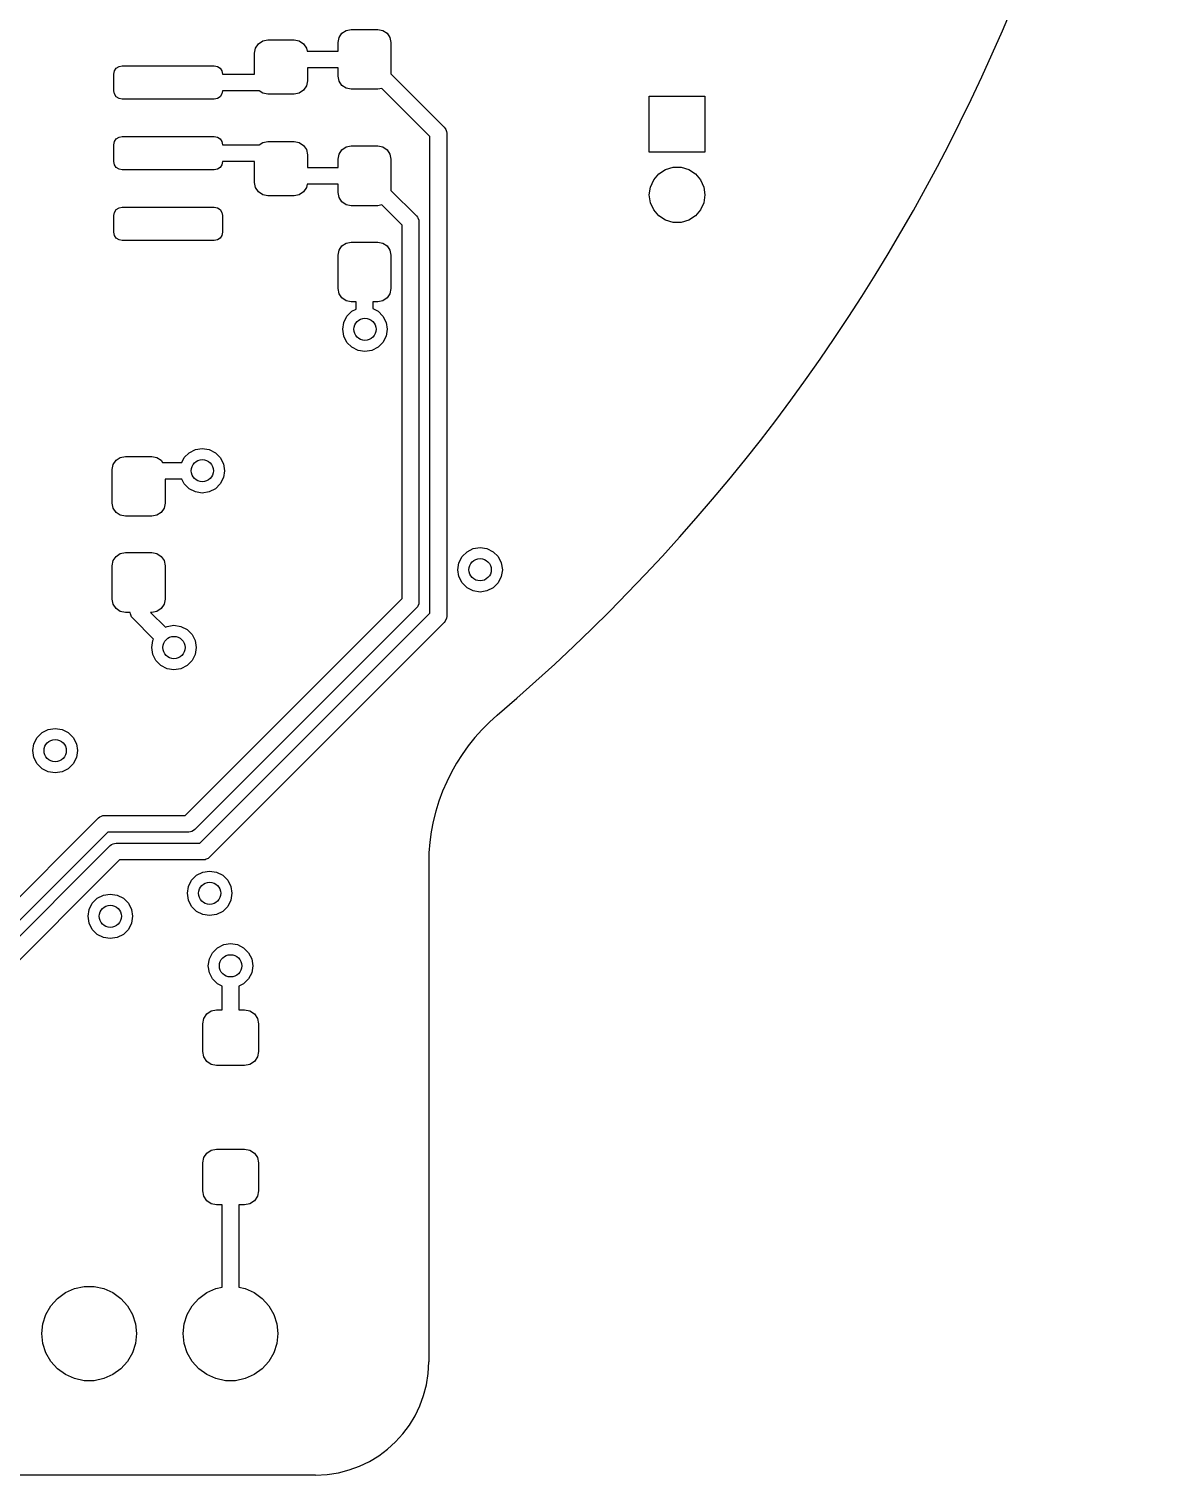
# Model space of a CAD drawing. Extents: x 116 to 183, y -110.2 to -37.6.
# Drawn here: x 162.75 to 182.95, y -110.24 to -84.27 of the extents above; entities that cross this region are included whole.
import ezdxf

# ---------------------------------------------------------------- set-up
doc = ezdxf.new("R2010")
doc.units = 0
doc.layers.add('BLACK', color=7, linetype='CONTINUOUS')

msp = doc.modelspace()

# ---------------------------------------------------------------- linework, layer by layer
at = {"layer": 'BLACK', "linetype": 'CONTINUOUS'}
for p, q in [((168.318079, -84.424613), (168.369562, -84.347562)), ((168.369562, -84.347562), (168.446613, -84.296079)), ((168.446613, -84.296079), (168.5375, -84.278)), ((168.5375, -84.278), (169.0125, -84.278)), ((169.0125, -84.278), (169.103387, -84.296079)), ((169.103387, -84.296079), (169.180438, -84.347562)), ((169.180438, -84.347562), (169.231921, -84.424613)), ((166.8, -84.7025), (166.818079, -84.611613)), ((166.818079, -84.611613), (166.869562, -84.534562)), ((166.869562, -84.534562), (166.946613, -84.483079)), ((166.946613, -84.483079), (167.0375, -84.465)), ((167.0375, -84.465), (167.5125, -84.465)), ((167.5125, -84.465), (167.603387, -84.483079)), ((167.603387, -84.483079), (167.680438, -84.534562)), ((167.680438, -84.534562), (167.731921, -84.611613)), ((167.731921, -84.611613), (167.74264, -84.6655)), ((168.3, -84.5155), (168.318079, -84.424613)), ((168.3, -84.6655), (168.3, -84.5155)), ((169.231921, -84.424613), (169.25, -84.5155)), ((169.25, -84.5155), (169.25, -85.078368)), ((166.8, -85.08), (166.8, -84.7025)), ((167.74264, -84.6655), (168.3, -84.6655)), ((164.275, -85.08), (164.286418, -85.022597)), ((164.275, -85.38), (164.275, -85.08)), ((164.286418, -85.022597), (164.318934, -84.973934)), ((164.318934, -84.973934), (164.367597, -84.941418)), ((164.367597, -84.941418), (164.425, -84.93)), ((164.425, -84.93), (166.075, -84.93)), ((166.075, -84.93), (166.132403, -84.941418)), ((166.132403, -84.941418), (166.181066, -84.973934)), ((166.181066, -84.973934), (166.213582, -85.022597)), ((166.213582, -85.022597), (166.225, -85.08)), ((166.225, -85.08), (166.8, -85.08)), ((168.3, -84.9655), (167.75, -84.9655)), ((167.75, -84.9655), (167.75, -85.2025)), ((168.3, -85.1155), (168.3, -84.9655)), ((168.318079, -85.206387), (168.3, -85.1155)), ((169.25, -85.078368), (170.206066, -86.034434)), ((164.286418, -85.437403), (164.275, -85.38)), ((166.225, -85.38), (166.213582, -85.437403)), ((166.883873, -85.38), (166.225, -85.38)), ((166.946613, -85.421921), (166.883873, -85.38)), ((167.0375, -85.44), (166.946613, -85.421921)), ((167.603387, -85.421921), (167.5125, -85.44)), ((167.680438, -85.370438), (167.603387, -85.421921)), ((167.731921, -85.293387), (167.680438, -85.370438)), ((167.75, -85.2025), (167.731921, -85.293387)), ((168.369562, -85.283438), (168.318079, -85.206387)), ((168.446613, -85.334921), (168.369562, -85.283438)), ((168.5375, -85.353), (168.446613, -85.334921)), ((169.0125, -85.353), (168.5375, -85.353)), ((169.085789, -85.338421), (169.0125, -85.353)), ((169.95, -86.202632), (169.085789, -85.338421)), ((164.318934, -85.486066), (164.286418, -85.437403)), ((164.367597, -85.518582), (164.318934, -85.486066)), ((164.425, -85.53), (164.367597, -85.518582)), ((166.075, -85.53), (164.425, -85.53)), ((166.132403, -85.518582), (166.075, -85.53)), ((166.181066, -85.486066), (166.132403, -85.518582)), ((166.213582, -85.437403), (166.181066, -85.486066)), ((167.5125, -85.44), (167.0375, -85.44)), ((173.887, -86.479), (173.887, -85.479)), ((173.887, -85.479), (174.887, -85.479)), ((174.887, -85.479), (174.887, -86.479)), ((164.367597, -86.211418), (164.425, -86.2)), ((164.425, -86.2), (166.075, -86.2)), ((166.075, -86.2), (166.132403, -86.211418)), ((169.95, -94.759868), (169.95, -86.202632)), ((170.206066, -86.034434), (170.224721, -86.057165)), ((170.224721, -86.057165), (170.232108, -86.075)), ((170.232108, -86.075), (170.247118, -86.111236)), ((170.247118, -86.111236), (170.25, -86.1405)), ((170.25, -86.1405), (170.25, -94.822)), ((164.275, -86.35), (164.286418, -86.292597)), ((164.275, -86.65), (164.275, -86.35)), ((164.286418, -86.292597), (164.318934, -86.243934)), ((164.318934, -86.243934), (164.367597, -86.211418)), ((166.132403, -86.211418), (166.181066, -86.243934)), ((166.181066, -86.243934), (166.213582, -86.292597)), ((166.213582, -86.292597), (166.225, -86.35)), ((166.225, -86.35), (166.883873, -86.35)), ((166.883873, -86.35), (166.946613, -86.308079)), ((166.946613, -86.308079), (167.0375, -86.29)), ((167.0375, -86.29), (167.5125, -86.29)), ((167.5125, -86.29), (167.603387, -86.308079)), ((167.603387, -86.308079), (167.680438, -86.359562)), ((167.680438, -86.359562), (167.731921, -86.436613)), ((167.731921, -86.436613), (167.75, -86.5275)), ((168.318079, -86.516613), (168.369562, -86.439562)), ((168.369562, -86.439562), (168.446613, -86.388079)), ((168.446613, -86.388079), (168.5375, -86.37)), ((168.5375, -86.37), (169.0125, -86.37)), ((169.0125, -86.37), (169.103387, -86.388079)), ((169.103387, -86.388079), (169.180438, -86.439562)), ((169.180438, -86.439562), (169.231921, -86.516613)), ((164.286418, -86.707403), (164.275, -86.65)), ((164.318934, -86.756066), (164.286418, -86.707403)), ((166.213582, -86.707403), (166.181066, -86.756066)), ((166.225, -86.65), (166.213582, -86.707403)), ((166.8, -86.65), (166.225, -86.65)), ((166.8, -87.0275), (166.8, -86.65)), ((167.75, -86.5275), (167.75, -86.7575)), ((168.3, -86.6075), (168.318079, -86.516613)), ((168.3, -86.7575), (168.3, -86.6075)), ((169.231921, -86.516613), (169.25, -86.6075)), ((169.25, -86.6075), (169.25, -87.170368)), ((174.887, -86.479), (173.887, -86.479)), ((164.367597, -86.788582), (164.318934, -86.756066)), ((164.425, -86.8), (164.367597, -86.788582)), ((166.075, -86.8), (164.425, -86.8)), ((166.132403, -86.788582), (166.075, -86.8)), ((166.181066, -86.756066), (166.132403, -86.788582)), ((167.75, -86.7575), (168.3, -86.7575)), ((173.907254, -87.108134), (173.966373, -86.97868)), ((173.966373, -86.97868), (174.05957, -86.871125)), ((174.05957, -86.871125), (174.179292, -86.794184)), ((174.179292, -86.794184), (174.315843, -86.754089)), ((174.315843, -86.754089), (174.458157, -86.754089)), ((174.458157, -86.754089), (174.594708, -86.794184)), ((174.594708, -86.794184), (174.71443, -86.871125)), ((174.71443, -86.871125), (174.807627, -86.97868)), ((174.807627, -86.97868), (174.866746, -87.108134)), ((166.818079, -87.118387), (166.8, -87.0275)), ((166.869562, -87.195438), (166.818079, -87.118387)), ((166.946613, -87.246921), (166.869562, -87.195438)), ((167.0375, -87.265), (166.946613, -87.246921)), ((167.603387, -87.246921), (167.5125, -87.265)), ((167.680438, -87.195438), (167.603387, -87.246921)), ((167.731921, -87.118387), (167.680438, -87.195438)), ((167.744032, -87.0575), (167.731921, -87.118387)), ((168.3, -87.0575), (167.744032, -87.0575)), ((168.3, -87.2075), (168.3, -87.0575)), ((168.318079, -87.298387), (168.3, -87.2075)), ((169.25, -87.170368), (169.706066, -87.626434)), ((173.887, -87.249), (173.907254, -87.108134)), ((173.907254, -87.389866), (173.887, -87.249)), ((174.866746, -87.108134), (174.887, -87.249)), ((174.887, -87.249), (174.866746, -87.389866)), ((164.318934, -87.513934), (164.367597, -87.481418)), ((164.367597, -87.481418), (164.425, -87.47)), ((164.425, -87.47), (166.075, -87.47)), ((166.075, -87.47), (166.132403, -87.481418)), ((166.132403, -87.481418), (166.181066, -87.513934)), ((167.5125, -87.265), (167.0375, -87.265)), ((168.369562, -87.375438), (168.318079, -87.298387)), ((168.446613, -87.426921), (168.369562, -87.375438)), ((168.5375, -87.445), (168.446613, -87.426921)), ((169.0125, -87.445), (168.5375, -87.445)), ((169.085789, -87.430421), (169.0125, -87.445)), ((169.45, -87.794632), (169.085789, -87.430421)), ((173.966373, -87.51932), (173.907254, -87.389866)), ((174.866746, -87.389866), (174.807627, -87.51932)), ((164.275, -87.62), (164.286418, -87.562597)), ((164.275, -87.92), (164.275, -87.62)), ((164.286418, -87.562597), (164.318934, -87.513934)), ((166.181066, -87.513934), (166.213582, -87.562597)), ((166.213582, -87.562597), (166.225, -87.62)), ((166.225, -87.62), (166.225, -87.92)), ((169.706066, -87.626434), (169.724721, -87.649165)), ((169.724721, -87.649165), (169.730838, -87.663934)), ((169.730838, -87.663934), (169.747118, -87.703236)), ((169.747118, -87.703236), (169.75, -87.7325)), ((169.75, -87.7325), (169.75, -94.56)), ((174.05957, -87.626875), (173.966373, -87.51932)), ((174.179292, -87.703816), (174.05957, -87.626875)), ((174.315843, -87.743911), (174.179292, -87.703816)), ((174.458157, -87.743911), (174.315843, -87.743911)), ((174.594708, -87.703816), (174.458157, -87.743911)), ((174.71443, -87.626875), (174.594708, -87.703816)), ((174.807627, -87.51932), (174.71443, -87.626875)), ((164.286418, -87.977403), (164.275, -87.92)), ((164.318934, -88.026066), (164.286418, -87.977403)), ((164.367597, -88.058582), (164.318934, -88.026066)), ((166.181066, -88.026066), (166.132403, -88.058582)), ((166.213582, -87.977403), (166.181066, -88.026066)), ((166.225, -87.92), (166.213582, -87.977403)), ((169.45, -94.497868), (169.45, -87.794632)), ((164.425, -88.07), (164.367597, -88.058582)), ((166.075, -88.07), (164.425, -88.07)), ((166.132403, -88.058582), (166.075, -88.07)), ((168.3, -88.3325), (168.318079, -88.241613)), ((168.318079, -88.241613), (168.369562, -88.164562)), ((168.369562, -88.164562), (168.446613, -88.113079)), ((168.446613, -88.113079), (168.5375, -88.095)), ((168.5375, -88.095), (169.0125, -88.095)), ((169.0125, -88.095), (169.103387, -88.113079)), ((169.103387, -88.113079), (169.180438, -88.164562)), ((169.180438, -88.164562), (169.231921, -88.241613)), ((169.231921, -88.241613), (169.25, -88.3325)), ((168.3, -88.9325), (168.3, -88.3325)), ((169.25, -88.3325), (169.25, -88.9325)), ((168.318079, -89.023387), (168.3, -88.9325)), ((168.369562, -89.100438), (168.318079, -89.023387)), ((169.231921, -89.023387), (169.180438, -89.100438)), ((169.25, -88.9325), (169.231921, -89.023387)), ((168.446613, -89.151921), (168.369562, -89.100438)), ((168.5375, -89.17), (168.446613, -89.151921)), ((168.625, -89.17), (168.5375, -89.17)), ((168.547886, -89.338393), (168.625, -89.299101)), ((168.625, -89.299101), (168.625, -89.17)), ((169.0125, -89.17), (168.925, -89.17)), ((168.925, -89.17), (168.925, -89.290948)), ((168.925, -89.290948), (169.018114, -89.338393)), ((169.103387, -89.151921), (169.0125, -89.17)), ((169.180438, -89.100438), (169.103387, -89.151921)), ((168.383, -89.662), (168.402577, -89.538393)), ((168.402577, -89.538393), (168.459393, -89.426886)), ((168.459393, -89.426886), (168.547886, -89.338393)), ((169.018114, -89.338393), (169.106607, -89.426886)), ((169.106607, -89.426886), (169.163423, -89.538393)), ((169.163423, -89.538393), (169.183, -89.662)), ((168.402577, -89.785607), (168.383, -89.662)), ((168.459393, -89.897114), (168.402577, -89.785607)), ((169.163423, -89.785607), (169.106607, -89.897114)), ((169.183, -89.662), (169.163423, -89.785607)), ((168.547886, -89.985607), (168.459393, -89.897114)), ((168.659393, -90.042423), (168.547886, -89.985607)), ((168.783, -90.062), (168.659393, -90.042423)), ((168.906607, -90.042423), (168.783, -90.062)), ((169.018114, -89.985607), (168.906607, -90.042423)), ((169.106607, -89.897114), (169.018114, -89.985607)), ((165.538393, -91.966886), (165.626886, -91.878393)), ((165.626886, -91.878393), (165.738393, -91.821577)), ((165.738393, -91.821577), (165.862, -91.802)), ((165.862, -91.802), (165.985607, -91.821577)), ((165.985607, -91.821577), (166.097114, -91.878393)), ((166.097114, -91.878393), (166.185607, -91.966886)), ((164.244, -92.1825), (164.262079, -92.091613)), ((164.244, -92.7825), (164.244, -92.1825)), ((164.262079, -92.091613), (164.313562, -92.014562)), ((164.313562, -92.014562), (164.390613, -91.963079)), ((164.390613, -91.963079), (164.4815, -91.945)), ((164.4815, -91.945), (164.9565, -91.945)), ((164.9565, -91.945), (165.047387, -91.963079)), ((165.047387, -91.963079), (165.124438, -92.014562)), ((165.124438, -92.014562), (165.149453, -92.052)), ((165.149453, -92.052), (165.495025, -92.052)), ((165.495025, -92.052), (165.538393, -91.966886)), ((166.185607, -91.966886), (166.242423, -92.078393)), ((166.242423, -92.078393), (166.262, -92.202)), ((165.495025, -92.352), (165.194, -92.352)), ((165.194, -92.352), (165.194, -92.7825)), ((165.538393, -92.437114), (165.495025, -92.352)), ((165.626886, -92.525607), (165.538393, -92.437114)), ((166.185607, -92.437114), (166.097114, -92.525607)), ((166.242423, -92.325607), (166.185607, -92.437114)), ((166.262, -92.202), (166.242423, -92.325607)), ((165.738393, -92.582423), (165.626886, -92.525607)), ((165.862, -92.602), (165.738393, -92.582423)), ((165.985607, -92.582423), (165.862, -92.602)), ((166.097114, -92.525607), (165.985607, -92.582423)), ((164.262079, -92.873387), (164.244, -92.7825)), ((164.313562, -92.950438), (164.262079, -92.873387)), ((164.390613, -93.001921), (164.313562, -92.950438)), ((165.124438, -92.950438), (165.047387, -93.001921)), ((165.175921, -92.873387), (165.124438, -92.950438)), ((165.194, -92.7825), (165.175921, -92.873387)), ((164.4815, -93.02), (164.390613, -93.001921)), ((164.9565, -93.02), (164.4815, -93.02)), ((165.047387, -93.001921), (164.9565, -93.02)), ((164.262079, -93.816613), (164.313562, -93.739562)), ((164.313562, -93.739562), (164.390613, -93.688079)), ((164.390613, -93.688079), (164.4815, -93.67)), ((164.4815, -93.67), (164.9565, -93.67)), ((164.9565, -93.67), (165.047387, -93.688079)), ((165.047387, -93.688079), (165.124438, -93.739562)), ((165.124438, -93.739562), (165.175921, -93.816613)), ((170.526393, -93.744886), (170.614886, -93.656393)), ((170.614886, -93.656393), (170.726393, -93.599577)), ((170.726393, -93.599577), (170.85, -93.58)), ((170.85, -93.58), (170.973607, -93.599577)), ((170.973607, -93.599577), (171.085114, -93.656393)), ((171.085114, -93.656393), (171.173607, -93.744886)), ((164.244, -93.9075), (164.262079, -93.816613)), ((164.244, -94.5075), (164.244, -93.9075)), ((165.175921, -93.816613), (165.194, -93.9075)), ((165.194, -93.9075), (165.194, -94.5075)), ((170.45, -93.98), (170.469577, -93.856393)), ((170.469577, -94.103607), (170.45, -93.98)), ((170.469577, -93.856393), (170.526393, -93.744886)), ((171.173607, -93.744886), (171.230423, -93.856393)), ((171.230423, -93.856393), (171.25, -93.98)), ((171.25, -93.98), (171.230423, -94.103607)), ((170.526393, -94.215114), (170.469577, -94.103607)), ((170.614886, -94.303607), (170.526393, -94.215114)), ((171.173607, -94.215114), (171.085114, -94.303607)), ((171.230423, -94.103607), (171.173607, -94.215114)), ((164.262079, -94.598387), (164.244, -94.5075)), ((165.194, -94.5075), (165.175921, -94.598387)), ((165.557784, -98.390084), (169.45, -94.497868)), ((170.726393, -94.360423), (170.614886, -94.303607)), ((170.85, -94.38), (170.726393, -94.360423)), ((170.973607, -94.360423), (170.85, -94.38)), ((171.085114, -94.303607), (170.973607, -94.360423)), ((164.313562, -94.675438), (164.262079, -94.598387)), ((164.390613, -94.726921), (164.313562, -94.675438)), ((164.4815, -94.745), (164.390613, -94.726921)), ((164.569295, -94.745), (164.4815, -94.745)), ((164.571882, -94.771263), (164.569295, -94.745)), ((164.594279, -94.825335), (164.571882, -94.771263)), ((164.9565, -94.745), (164.934132, -94.745)), ((164.934132, -94.745), (165.200791, -95.011659)), ((165.047387, -94.726921), (164.9565, -94.745)), ((165.124438, -94.675438), (165.047387, -94.726921)), ((165.175921, -94.598387), (165.124438, -94.675438)), ((169.706066, -94.666066), (165.725982, -98.64615)), ((165.819784, -98.890084), (169.95, -94.759868)), ((169.724721, -94.643335), (169.706066, -94.666066)), ((169.747118, -94.589263), (169.724721, -94.643335)), ((169.75, -94.56), (169.747118, -94.589263)), ((164.612934, -94.848066), (164.594279, -94.825335)), ((164.988659, -95.223791), (164.612934, -94.848066)), ((165.200791, -95.011659), (165.230393, -94.996577)), ((165.230393, -94.996577), (165.354, -94.977)), ((165.354, -94.977), (165.477607, -94.996577)), ((165.477607, -94.996577), (165.589114, -95.053393)), ((170.206066, -94.928066), (165.987982, -99.14615)), ((170.224721, -94.905335), (170.206066, -94.928066)), ((170.247118, -94.851263), (170.224721, -94.905335)), ((170.25, -94.822), (170.247118, -94.851263)), ((164.954, -95.377), (164.973577, -95.253393)), ((164.973577, -95.253393), (164.988659, -95.223791)), ((165.589114, -95.053393), (165.677607, -95.141886)), ((165.677607, -95.141886), (165.734423, -95.253393)), ((165.734423, -95.253393), (165.754, -95.377)), ((164.973577, -95.500607), (164.954, -95.377)), ((165.030393, -95.612114), (164.973577, -95.500607)), ((165.734423, -95.500607), (165.677607, -95.612114)), ((165.754, -95.377), (165.734423, -95.500607)), ((165.118886, -95.700607), (165.030393, -95.612114)), ((165.230393, -95.757423), (165.118886, -95.700607)), ((165.354, -95.777), (165.230393, -95.757423)), ((165.477607, -95.757423), (165.354, -95.777)), ((165.589114, -95.700607), (165.477607, -95.757423)), ((165.677607, -95.612114), (165.589114, -95.700607)), ((162.985386, -96.904893), (163.096893, -96.848077)), ((163.096893, -96.848077), (163.2205, -96.8285)), ((163.2205, -96.8285), (163.344107, -96.848077)), ((163.344107, -96.848077), (163.455614, -96.904893)), ((162.8205, -97.2285), (162.840077, -97.104893)), ((162.840077, -97.104893), (162.896893, -96.993386)), ((162.896893, -96.993386), (162.985386, -96.904893)), ((163.455614, -96.904893), (163.544107, -96.993386)), ((163.544107, -96.993386), (163.600923, -97.104893)), ((163.600923, -97.104893), (163.6205, -97.2285)), ((162.840077, -97.352107), (162.8205, -97.2285)), ((162.896893, -97.463614), (162.840077, -97.352107)), ((163.600923, -97.352107), (163.544107, -97.463614)), ((163.6205, -97.2285), (163.600923, -97.352107)), ((162.985386, -97.552107), (162.896893, -97.463614)), ((163.096893, -97.608923), (162.985386, -97.552107)), ((163.2205, -97.6285), (163.096893, -97.608923)), ((163.344107, -97.608923), (163.2205, -97.6285)), ((163.455614, -97.552107), (163.344107, -97.608923)), ((163.544107, -97.463614), (163.455614, -97.552107)), ((164.022813, -98.415363), (164.054487, -98.402243)), ((164.054487, -98.402243), (164.076884, -98.392966)), ((164.076884, -98.392966), (164.106148, -98.390084)), ((164.106148, -98.390084), (165.557784, -98.390084)), ((159.7841, -102.65), (164.000082, -98.434018)), ((164.000082, -98.434018), (164.022813, -98.415363)), ((165.703251, -98.664805), (165.671577, -98.677924)), ((165.725982, -98.64615), (165.703251, -98.664805)), ((158.591207, -104.55), (164.207189, -98.934018)), ((164.16828, -98.690084), (159.952298, -102.906066)), ((165.619916, -98.690084), (164.16828, -98.690084)), ((164.207189, -98.934018), (164.22992, -98.915363)), ((164.22992, -98.915363), (164.261594, -98.902243)), ((164.261594, -98.902243), (164.283991, -98.892966)), ((164.283991, -98.892966), (164.313255, -98.890084)), ((164.313255, -98.890084), (165.819784, -98.890084)), ((165.64918, -98.687202), (165.619916, -98.690084)), ((165.671577, -98.677924), (165.64918, -98.687202)), ((164.375387, -99.190084), (158.759405, -104.806066)), ((165.881916, -99.190084), (164.375387, -99.190084)), ((165.91118, -99.187202), (165.881916, -99.190084)), ((165.933577, -99.177924), (165.91118, -99.187202)), ((165.965251, -99.164805), (165.933577, -99.177924)), ((165.987982, -99.14615), (165.965251, -99.164805)), ((165.759615, -99.466477), (165.871122, -99.409661)), ((165.871122, -99.409661), (165.994729, -99.390084)), ((165.994729, -99.390084), (166.118336, -99.409661)), ((166.118336, -99.409661), (166.229843, -99.466477)), ((169.927313, -99.254504), (169.927313, -108.204)), ((165.594729, -99.790084), (165.614306, -99.666477)), ((165.614306, -99.666477), (165.671122, -99.55497)), ((165.671122, -99.55497), (165.759615, -99.466477)), ((166.229843, -99.466477), (166.318336, -99.55497)), ((166.318336, -99.55497), (166.375152, -99.666477)), ((166.375152, -99.666477), (166.394729, -99.790084)), ((163.830577, -100.079393), (163.887393, -99.967886)), ((163.887393, -99.967886), (163.975886, -99.879393)), ((163.975886, -99.879393), (164.087393, -99.822577)), ((164.087393, -99.822577), (164.211, -99.803)), ((164.211, -99.803), (164.334607, -99.822577)), ((164.334607, -99.822577), (164.446114, -99.879393)), ((164.446114, -99.879393), (164.534607, -99.967886)), ((164.534607, -99.967886), (164.591423, -100.079393)), ((165.614306, -99.913691), (165.594729, -99.790084)), ((165.671122, -100.025198), (165.614306, -99.913691)), ((166.375152, -99.913691), (166.318336, -100.025198)), ((166.394729, -99.790084), (166.375152, -99.913691)), ((163.811, -100.203), (163.830577, -100.079393)), ((163.830577, -100.326607), (163.811, -100.203)), ((164.591423, -100.079393), (164.611, -100.203)), ((164.611, -100.203), (164.591423, -100.326607)), ((165.759615, -100.113691), (165.671122, -100.025198)), ((165.871122, -100.170507), (165.759615, -100.113691)), ((165.994729, -100.190084), (165.871122, -100.170507)), ((166.118336, -100.170507), (165.994729, -100.190084)), ((166.229843, -100.113691), (166.118336, -100.170507)), ((166.318336, -100.025198), (166.229843, -100.113691)), ((163.887393, -100.438114), (163.830577, -100.326607)), ((163.975886, -100.526607), (163.887393, -100.438114)), ((164.534607, -100.438114), (164.446114, -100.526607)), ((164.591423, -100.326607), (164.534607, -100.438114)), ((164.087393, -100.583423), (163.975886, -100.526607)), ((164.211, -100.603), (164.087393, -100.583423)), ((164.334607, -100.583423), (164.211, -100.603)), ((164.446114, -100.526607), (164.334607, -100.583423)), ((166.134886, -100.768393), (166.246393, -100.711577)), ((166.246393, -100.711577), (166.37, -100.692)), ((166.37, -100.692), (166.493607, -100.711577)), ((166.493607, -100.711577), (166.605114, -100.768393)), ((165.97, -101.092), (165.989577, -100.968393)), ((165.989577, -100.968393), (166.046393, -100.856886)), ((166.046393, -100.856886), (166.134886, -100.768393)), ((166.605114, -100.768393), (166.693607, -100.856886)), ((166.693607, -100.856886), (166.750423, -100.968393)), ((166.750423, -100.968393), (166.77, -101.092)), ((165.989577, -101.215607), (165.97, -101.092)), ((166.046393, -101.327114), (165.989577, -101.215607)), ((166.750423, -101.215607), (166.693607, -101.327114)), ((166.77, -101.092), (166.750423, -101.215607)), ((166.134886, -101.415607), (166.046393, -101.327114)), ((166.22, -101.458975), (166.134886, -101.415607)), ((166.22, -101.882), (166.22, -101.458975)), ((166.605114, -101.415607), (166.52, -101.458975)), ((166.52, -101.458975), (166.52, -101.882)), ((166.693607, -101.327114), (166.605114, -101.415607)), ((165.87, -102.132), (165.88903, -102.036329)), ((165.88903, -102.036329), (165.943223, -101.955223)), ((165.943223, -101.955223), (166.024329, -101.90103)), ((166.024329, -101.90103), (166.12, -101.882)), ((166.12, -101.882), (166.22, -101.882)), ((166.52, -101.882), (166.62, -101.882)), ((166.62, -101.882), (166.715671, -101.90103)), ((166.715671, -101.90103), (166.796777, -101.955223)), ((166.796777, -101.955223), (166.85097, -102.036329)), ((166.85097, -102.036329), (166.87, -102.132)), ((165.87, -102.632), (165.87, -102.132)), ((166.87, -102.132), (166.87, -102.632)), ((165.88903, -102.727671), (165.87, -102.632)), ((165.943223, -102.808777), (165.88903, -102.727671)), ((166.024329, -102.86297), (165.943223, -102.808777)), ((166.796777, -102.808777), (166.715671, -102.86297)), ((166.85097, -102.727671), (166.796777, -102.808777)), ((166.87, -102.632), (166.85097, -102.727671)), ((166.12, -102.882), (166.024329, -102.86297)), ((166.62, -102.882), (166.12, -102.882)), ((166.715671, -102.86297), (166.62, -102.882)), ((166.024329, -104.40103), (166.12, -104.382)), ((166.12, -104.382), (166.62, -104.382)), ((166.62, -104.382), (166.715671, -104.40103)), ((165.87, -104.632), (165.88903, -104.536329)), ((165.87, -105.132), (165.87, -104.632)), ((165.88903, -104.536329), (165.943223, -104.455223)), ((165.943223, -104.455223), (166.024329, -104.40103)), ((166.715671, -104.40103), (166.796777, -104.455223)), ((166.796777, -104.455223), (166.85097, -104.536329)), ((166.85097, -104.536329), (166.87, -104.632)), ((166.87, -104.632), (166.87, -105.132)), ((165.88903, -105.227671), (165.87, -105.132)), ((166.87, -105.132), (166.85097, -105.227671)), ((165.943223, -105.308777), (165.88903, -105.227671)), ((166.024329, -105.36297), (165.943223, -105.308777)), ((166.12, -105.382), (166.024329, -105.36297)), ((166.22, -105.382), (166.12, -105.382)), ((166.22, -106.863654), (166.22, -105.382)), ((166.62, -105.382), (166.52, -105.382)), ((166.52, -105.382), (166.52, -106.863654)), ((166.715671, -105.36297), (166.62, -105.382)), ((166.796777, -105.308777), (166.715671, -105.36297)), ((166.85097, -105.227671), (166.796777, -105.308777)), ((163.261239, -107.064327), (163.405, -106.959878)), ((163.405, -106.959878), (163.567336, -106.887602)), ((163.567336, -106.887602), (163.741151, -106.850656)), ((163.741151, -106.850656), (163.918849, -106.850656)), ((163.918849, -106.850656), (164.092664, -106.887602)), ((164.092664, -106.887602), (164.255, -106.959878)), ((164.255, -106.959878), (164.398761, -107.064327)), ((165.801239, -107.064327), (165.945, -106.959878)), ((165.945, -106.959878), (166.107336, -106.887602)), ((166.107336, -106.887602), (166.22, -106.863654)), ((166.52, -106.863654), (166.632664, -106.887602)), ((166.632664, -106.887602), (166.795, -106.959878)), ((166.795, -106.959878), (166.938761, -107.064327)), ((163.053486, -107.350274), (163.142336, -107.196383)), ((163.142336, -107.196383), (163.261239, -107.064327)), ((164.398761, -107.064327), (164.517664, -107.196383)), ((164.517664, -107.196383), (164.606514, -107.350274)), ((165.593486, -107.350274), (165.682336, -107.196383)), ((165.682336, -107.196383), (165.801239, -107.064327)), ((166.938761, -107.064327), (167.057664, -107.196383)), ((167.057664, -107.196383), (167.146514, -107.350274)), ((162.998575, -107.519275), (163.053486, -107.350274)), ((164.606514, -107.350274), (164.661425, -107.519275)), ((165.538575, -107.519275), (165.593486, -107.350274)), ((167.146514, -107.350274), (167.201425, -107.519275)), ((162.98, -107.696), (162.998575, -107.519275)), ((162.998575, -107.872725), (162.98, -107.696)), ((164.661425, -107.519275), (164.68, -107.696)), ((164.68, -107.696), (164.661425, -107.872725)), ((165.52, -107.696), (165.538575, -107.519275)), ((165.538575, -107.872725), (165.52, -107.696)), ((167.201425, -107.519275), (167.22, -107.696)), ((167.22, -107.696), (167.201425, -107.872725)), ((163.053486, -108.041726), (162.998575, -107.872725)), ((164.661425, -107.872725), (164.606514, -108.041726)), ((165.593486, -108.041726), (165.538575, -107.872725)), ((167.201425, -107.872725), (167.146514, -108.041726)), ((163.142336, -108.195617), (163.053486, -108.041726)), ((163.261239, -108.327673), (163.142336, -108.195617)), ((164.517664, -108.195617), (164.398761, -108.327673)), ((164.606514, -108.041726), (164.517664, -108.195617)), ((165.682336, -108.195617), (165.593486, -108.041726)), ((165.801239, -108.327673), (165.682336, -108.195617)), ((167.057664, -108.195617), (166.938761, -108.327673)), ((167.146514, -108.041726), (167.057664, -108.195617)), ((163.405, -108.432122), (163.261239, -108.327673)), ((163.567336, -108.504398), (163.405, -108.432122)), ((163.741151, -108.541344), (163.567336, -108.504398)), ((163.918849, -108.541344), (163.741151, -108.541344)), ((164.092664, -108.504398), (163.918849, -108.541344)), ((164.255, -108.432122), (164.092664, -108.504398)), ((164.398761, -108.327673), (164.255, -108.432122)), ((165.945, -108.432122), (165.801239, -108.327673)), ((166.107336, -108.504398), (165.945, -108.432122)), ((166.281151, -108.541344), (166.107336, -108.504398)), ((166.458849, -108.541344), (166.281151, -108.541344)), ((166.632664, -108.504398), (166.458849, -108.541344)), ((166.795, -108.432122), (166.632664, -108.504398)), ((166.938761, -108.327673), (166.795, -108.432122)), ((167.895311, -110.236), (156.224, -110.236002))]:
    msp.add_line(p, q, dxfattribs=at)
at = {"layer": 'BLACK'}
for centre in [(168.783, -89.662), (165.862, -92.202), (170.85, -93.98), (165.354, -95.377), (163.2205, -97.2285), (165.994729, -99.790084), (164.211, -100.203), (166.37, -101.092)]:
    msp.add_circle(centre, 0.2, dxfattribs=at)
for centre, radius, start, end in [((149.45048, -71.07428), 33.500022, -49.6070424, -0.0000274), ((173.428, -99.2546), 3.500687, 130.3949489, 179.9984288), ((167.8952, -108.2039), 2.032113, -89.9968703, -0.0028195)]:
    msp.add_arc(centre, radius, start, end, dxfattribs=at)

doc.saveas('drawing.dxf')
